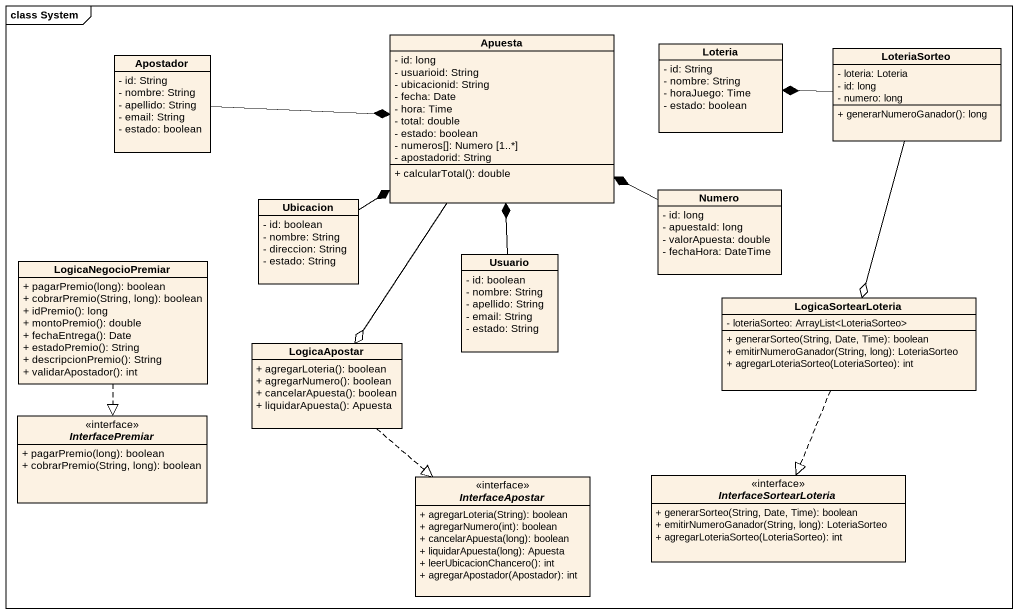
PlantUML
@startuml
mainframe class System
hide circle
hide empty members
skinparam classAttributeIconSize 0
class Apuesta {
  - id: long
  - usuarioid: String
  - ubicacionid: String
  - fecha: Date
  - hora: Time
  - total: double
  - estado: boolean
  - numeros[]: Numero [1..*]
  - apostadorid: String
  + calcularTotal(): double
}
class Loteria {
  - id: String
  - nombre: String
  - horaJuego: Time
  - estado: boolean
}
class LoteriaSorteo {
  - loteria: Loteria
  - id: long
  - numero: long
  + generarNumeroGanador(): long
}
class Apostador {
  - id: String
  - nombre: String
  - apellido: String
  - email: String
  - estado: boolean
}
class Ubicacion {
  - id: boolean
  - nombre: String
  - direccion: String
  - estado: String
}
class Numero {
  - id: long
  - apuestaId: long
  - valorApuesta: double
  - fechaHora: DateTime
}
class LogicaNegocioPremiar {
  + pagarPremio(long): boolean
  + cobrarPremio(String, long): boolean
  + idPremio(): long
  + montoPremio(): double
  + fechaEntrega(): Date
  + estadoPremio(): String
  + descripcionPremio(): String
  + validarApostador(): int
}
class Usuario {
  - id: boolean
  - nombre: String
  - apellido: String
  - email: String
  - estado: String
}
class LogicaSortearLoteria {
  - loteriaSorteo: ArrayList<LoteriaSorteo>
  + generarSorteo(String, Date, Time): boolean
  + emitirNumeroGanador(String, long): LoteriaSorteo
  + agregarLoteriaSorteo(LoteriaSorteo): int
}
class LogicaApostar {
  + agregarLoteria(): boolean
  + agregarNumero(): boolean
  + cancelarApuesta(): boolean
  + liquidarApuesta(): Apuesta
}
interface InterfacePremiar <<interface>> {
  + pagarPremio(long): boolean
  + cobrarPremio(String, long): boolean
}
interface InterfaceApostar {
  + agregarLoteria(String): boolean
  + agregarNumero(int): boolean
  + cancelarApuesta(long): boolean
  + liquidarApuesta(long): Apuesta
  + leerUbicacionChancero(): int
  + agregarApostador(Apostador): int
}
interface InterfaceSortearLoteria {
  + generarSorteo(String, Date, Time): boolean
  + emitirNumeroGanador(String, long): LoteriaSorteo
  + agregarLoteriaSorteo(LoteriaSorteo): int
}
Apuesta --o LogicaApostar
LoteriaSorteo -left-* Loteria
LoteriaSorteo --o LogicaSortearLoteria
Apostador -right-* Apuesta
Ubicacion -up-* Apuesta
Numero -left-* Apuesta
LogicaNegocioPremiar ..|> InterfacePremiar
Usuario -up-* Apuesta
LogicaSortearLoteria ..|> InterfaceSortearLoteria
LogicaApostar ..|> InterfaceApostar
@enduml
